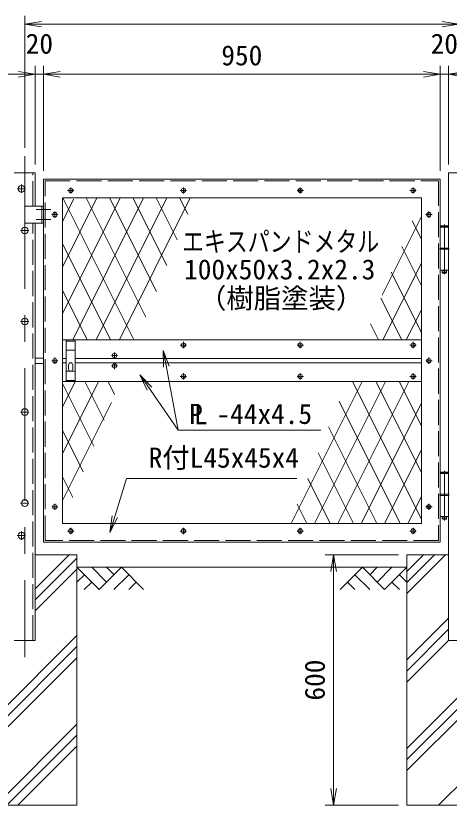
# Model space of a CAD drawing. Units: millimetres at full size. Extents: x -4200 to 4200, y -2970 to 2970.
# Drawn here: x -2648 to -1610, y -989 to 903 of the extents above; entities that cross this region are included whole.
import ezdxf
from ezdxf.enums import TextEntityAlignment as Align

# ---------------------------------------------------------------- set-up
doc = ezdxf.new("R2010")
doc.units = ezdxf.units.MM
doc.header["$LTSCALE"] = 10
doc.linetypes.add('DASHED', pattern=[7.5, 6, -1.5])
doc.linetypes.add('USER1', pattern=[50.8, 31.75, -6.35, 6.35, -6.35])
for name, color, linetype, lineweight in [('0-1_D-STR3', 3, 'Continuous', 13), ('0-2_D-BMK', 2, 'USER1', 13), ('0-3_D-STR1', 1, 'Continuous', 18), ('0-4_D-STR-TXT', 7, 'Continuous', 13), ('0-5_D-STR4', 7, 'Continuous', 18), ('0-6_D-BGD', 7, 'Continuous', 18), ('0-7_D-STR-DIM', 7, 'Continuous', 13), ('0-8_0', 7, 'Continuous', 18), ('0-9_D-DCR-HCH', 7, 'Continuous', 13), ('0-A_D-STR2', 7, 'Continuous', 13)]:
    doc.layers.add(name, color=color, linetype=linetype, lineweight=lineweight)
doc.styles.add('ＭＳ ゴシック', font='')
doc.styles.get('ＭＳ ゴシック').set_extended_font_data('MS Gothic')

# ---------------------------------------------------------------- blocks, each defined once
blk = doc.blocks.new('_Open')
at = {"layer": '0-8_0'}
blk.add_line((-10, 1.667), (0, 0), dxfattribs=at)
blk.add_lwpolyline([(-10, -1.667), (0, 0), (-10, 0)], dxfattribs=at)

msp = doc.modelspace()

# ---------------------------------------------------------------- linework, layer by layer
at = {"layer": '0-1_D-STR3'}
for p, q in [((-1968.37, 483.98), (-1969.9, 484)), ((-1967.45, 485.23), (-1968.37, 484.76)), ((-1967.45, 483.5), (-1968.37, 483.98)), ((-1967.43, 485.25), (-1966.94, 486.17)), ((-1967.43, 483.48), (-1966.94, 482.56)), ((-1966.91, 487.72), (-1966.94, 486.17)), ((-1966.91, 481.02), (-1966.94, 482.56)), ((-1966.15, 487.72), (-1966.91, 487.72)), ((-1966.18, 481.02), (-1966.91, 481.02)), ((-1966.18, 487.72), (-1966.15, 486.17)), ((-1966.18, 481.02), (-1966.15, 482.56)), ((-1965.66, 485.25), (-1966.15, 486.17)), ((-1965.66, 483.48), (-1966.15, 482.56)), ((-1965.64, 485.23), (-1964.72, 484.76)), ((-1965.64, 483.5), (-1964.72, 483.98)), ((-1964.72, 484.76), (-1963.2, 484.73)), ((-1964.72, 483.98), (-1963.2, 484)), ((-1963.2, 484.73), (-1963.2, 484)), ((-1963.2, 484.73), (-1963.2, 484)), ((-2626.55, 444.37), (-2626.55, 408.37)), ((-2581.55, 446.37), (-2624.55, 446.37)), ((-2581.55, 446.37), (-2581.55, 406.37)), ((-2581.55, 406.37), (-2624.55, 406.37)), ((-1631.05, 398.37), (-1630.05, 399.37)), ((-1631.05, 398.37), (-1631.05, 396.37)), ((-1631.05, 398.37), (-1612.05, 398.37)), ((-1613.05, 399.37), (-1630.05, 399.37)), ((-1613.05, 399.37), (-1612.05, 398.37)), ((-1612.05, 398.37), (-1612.05, 396.37)), ((-1611.85, 396.37), (-1631.25, 396.37)), ((-1631.25, 396.37), (-1631.25, 346.37)), ((-1611.85, 396.37), (-1611.85, 346.37)), ((-1611.05, 346.37), (-1632.05, 346.37)), ((-1632.05, 346.37), (-1632.05, 343.37)), ((-1611.05, 343.37), (-1632.05, 343.37)), ((-1631.25, 343.37), (-1631.25, 293.37)), ((-1611.85, 343.37), (-1611.85, 293.37)), ((-1611.05, 346.37), (-1611.05, 343.37)), ((-1611.85, 293.37), (-1631.25, 293.37)), ((-1626.55, 293.37), (-1626.55, 287.37)), ((-1625.55, 286.37), (-1626.55, 287.37)), ((-1617.55, 286.37), (-1625.55, 286.37)), ((-1616.55, 293.37), (-1616.55, 287.37)), ((-2527.55, 126.37), (-2527.55, 26.37)), ((-2505.55, 126.37), (-2505.55, 26.37)), ((-2601.55, 82.87), (-2581.55, 82.87)), ((-2601.55, 69.87), (-2581.55, 69.87)), ((-2521.55, 56.37), (-2521.55, 66.37)), ((-2511.55, 56.37), (-2511.55, 66.37)), ((-1611.85, -193.63), (-1631.25, -193.63)), ((-1631.25, -193.63), (-1631.25, -243.63)), ((-1631.05, -191.63), (-1630.05, -190.63)), ((-1631.05, -191.63), (-1631.05, -193.63)), ((-1631.05, -191.63), (-1612.05, -191.63)), ((-1613.05, -190.63), (-1630.05, -190.63)), ((-1613.05, -190.63), (-1612.05, -191.63)), ((-1612.05, -191.63), (-1612.05, -193.63)), ((-1611.85, -193.63), (-1611.85, -243.63)), ((-1611.05, -243.63), (-1632.05, -243.63)), ((-1632.05, -243.63), (-1632.05, -246.63)), ((-1611.05, -243.63), (-1611.05, -246.63)), ((-1611.05, -246.63), (-1632.05, -246.63)), ((-1631.25, -246.63), (-1631.25, -296.63)), ((-1611.85, -246.63), (-1611.85, -296.63)), ((-1660.37, -274.02), (-1661.9, -274)), ((-1659.45, -272.77), (-1660.37, -273.24)), ((-1659.45, -274.5), (-1660.37, -274.02)), ((-1659.43, -272.75), (-1658.94, -271.83)), ((-1659.43, -274.52), (-1658.94, -275.44)), ((-1658.91, -270.28), (-1658.94, -271.83)), ((-1658.91, -276.98), (-1658.94, -275.44)), ((-1658.15, -270.28), (-1658.91, -270.28)), ((-1658.18, -276.98), (-1658.91, -276.98)), ((-1658.18, -270.28), (-1658.15, -271.83)), ((-1658.18, -276.98), (-1658.15, -275.44)), ((-1657.66, -272.75), (-1658.15, -271.83)), ((-1657.66, -274.52), (-1658.15, -275.44)), ((-1657.64, -272.77), (-1656.72, -273.24)), ((-1657.64, -274.5), (-1656.72, -274.02)), ((-1656.72, -273.24), (-1655.2, -273.27)), ((-1656.72, -274.02), (-1655.2, -274)), ((-1655.2, -273.27), (-1655.2, -274)), ((-1655.2, -273.27), (-1655.2, -274)), ((-1611.85, -296.63), (-1631.25, -296.63)), ((-1626.55, -296.63), (-1626.55, -302.63)), ((-1625.55, -303.63), (-1626.55, -302.63)), ((-1616.55, -296.63), (-1616.55, -302.63)), ((-1617.55, -303.63), (-1625.55, -303.63))]:
    msp.add_line(p, q, dxfattribs=at)
at = {"layer": '0-1_D-STR3', "linetype": 'DASHED'}
for p, q in [((-2585.55, 446.37), (-2585.55, 406.37)), ((-2505.55, 123.37), (-2527.55, 123.37)), ((-2505.55, 101.37), (-2527.55, 101.37)), ((-2527.55, 51.37), (-2505.55, 51.37)), ((-2505.55, 29.37), (-2527.55, 29.37))]:
    msp.add_line(p, q, dxfattribs=at)
at = {"layer": '0-1_D-STR3'}
for points in [[(-1968.37, 484.76), (-1969.9, 484.73), (-1969.9, 484)], [(-1617.55, 286.37), (-1616.55, 287.37), (-1626.55, 287.37)], [(-1660.37, -273.24), (-1661.9, -273.27), (-1661.9, -274)], [(-1617.55, -303.63), (-1616.55, -302.63), (-1626.55, -302.63)]]:
    msp.add_lwpolyline(points, dxfattribs=at)
for centre, radius in [((-2634.55, 488.37), 8), ((-2516.55, 484.37), 5.25), ((-2246.55, 484.37), 5.25), ((-1966.55, 484.37), 5.25), ((-1696.55, 484.37), 5.25), ((-2554.55, 426.37), 5.25), ((-1658.55, 426.37), 5.25), ((-2626.55, 388.37), 8), ((-1621.55, 291.37), 2), ((-2626.55, 170.37), 8), ((-2246.55, 113.87), 5.25), ((-1966.55, 113.87), 5.25), ((-1696.55, 113.87), 5.25), ((-2554.55, 76.37), 5.25), ((-2411.55, 88.87), 5.25), ((-1658.55, 76.37), 5.25), ((-2411.55, 63.87), 5.25), ((-2246.55, 38.87), 5.25), ((-1966.55, 38.87), 5.25), ((-1696.55, 38.87), 5.25), ((-2626.55, -46.63), 8), ((-2626.55, -264.63), 8), ((-2554.55, -273.63), 5.25), ((-1658.55, -273.63), 5.25), ((-1621.55, -298.63), 2), ((-2634.55, -342.63), 8), ((-2516.55, -331.63), 5.25), ((-2246.55, -331.63), 5.25), ((-1966.55, -331.63), 5.25), ((-1696.55, -331.63), 5.25)]:
    msp.add_circle(centre, radius, dxfattribs=at)
for centre, radius, start, end in [((-2624.55, 444.37), 2, 90, 180), ((-2624.55, 408.37), 2, 180, 270), ((-2516.55, 66.37), 5, 0.00035, 180.00001), ((-2516.55, 56.37), 5, 180.00002, 0.00001)]:
    msp.add_arc(centre, radius, start, end, dxfattribs=at)
at = {"layer": '0-2_D-BMK'}
for p, q in [((-2626.55, 566.37), (-2626.55, -633.63)), ((-2634.55, 498.37), (-2634.55, 478.37)), ((-2516.55, 491.81), (-2516.55, 476.93)), ((-2246.55, 491.81), (-2246.55, 476.93)), ((-1966.55, 491.81), (-1966.55, 476.93)), ((-1696.55, 491.81), (-1696.55, 476.93)), ((-2644.55, 488.37), (-2624.55, 488.37)), ((-2509.11, 484.37), (-2523.99, 484.37)), ((-2239.11, 484.37), (-2253.99, 484.37)), ((-1959.11, 484.37), (-1973.99, 484.37)), ((-1689.11, 484.37), (-1703.99, 484.37)), ((-2599.15, 438.37), (-2563.95, 438.37)), ((-2547.11, 426.37), (-2561.99, 426.37)), ((-2554.55, 433.81), (-2554.55, 418.93)), ((-1651.11, 426.37), (-1665.99, 426.37)), ((-1658.55, 433.81), (-1658.55, 418.93)), ((-2599.15, 414.37), (-2563.95, 414.37)), ((-1621.55, 402.77), (-1621.55, 283.61)), ((-2636.55, 388.37), (-2616.55, 388.37)), ((-2636.55, 170.37), (-2616.55, 170.37)), ((-2239.11, 113.87), (-2253.99, 113.87)), ((-2246.55, 121.31), (-2246.55, 106.43)), ((-1959.11, 113.87), (-1973.99, 113.87)), ((-1966.55, 121.31), (-1966.55, 106.43)), ((-1689.11, 113.87), (-1703.99, 113.87)), ((-1696.55, 121.31), (-1696.55, 106.43)), ((-2411.55, 96.31), (-2411.55, 81.43)), ((-2547.11, 76.37), (-2561.99, 76.37)), ((-2554.55, 83.81), (-2554.55, 68.93)), ((-2404.11, 88.87), (-2418.99, 88.87)), ((-1651.11, 76.37), (-1665.99, 76.37)), ((-1658.55, 83.81), (-1658.55, 68.93)), ((-2404.11, 63.87), (-2418.99, 63.87)), ((-2411.55, 71.31), (-2411.55, 56.43)), ((-2239.11, 38.87), (-2253.99, 38.87)), ((-2246.55, 46.31), (-2246.55, 31.43)), ((-1959.11, 38.87), (-1973.99, 38.87)), ((-1966.55, 46.31), (-1966.55, 31.43)), ((-1689.11, 38.87), (-1703.99, 38.87)), ((-1696.55, 46.31), (-1696.55, 31.43)), ((-2636.55, -46.63), (-2616.55, -46.63)), ((-1621.55, -187.23), (-1621.55, -306.39)), ((-2636.55, -264.63), (-2616.55, -264.63)), ((-2547.11, -273.63), (-2561.99, -273.63)), ((-2554.55, -266.19), (-2554.55, -281.07)), ((-1651.11, -273.63), (-1665.99, -273.63)), ((-1658.55, -266.19), (-1658.55, -281.07)), ((-2634.55, -332.63), (-2634.55, -352.63)), ((-2509.11, -331.63), (-2523.99, -331.63)), ((-2516.55, -324.19), (-2516.55, -339.07)), ((-2239.11, -331.63), (-2253.99, -331.63)), ((-2246.55, -324.19), (-2246.55, -339.07)), ((-1959.11, -331.63), (-1973.99, -331.63)), ((-1966.55, -324.19), (-1966.55, -339.07)), ((-1689.11, -331.63), (-1703.99, -331.63)), ((-1696.55, -324.19), (-1696.55, -339.07)), ((-2644.55, -342.63), (-2624.55, -342.63))]:
    msp.add_line(p, q, dxfattribs=at)
at = {"layer": '0-3_D-STR1'}
for p, q in [((-2601.55, 526.37), (-2651.55, 526.37)), ((-2601.55, 446.37), (-2601.55, 526.37)), ((-2536.55, 466.37), (-1676.55, 466.37)), ((-2536.55, -313.63), (-2536.55, 466.37)), ((-1676.55, 466.37), (-1676.55, -313.63)), ((-2601.55, -593.63), (-2601.55, 406.37)), ((-1676.55, 126.37), (-2536.55, 126.37)), ((-2527.54, 81.37), (-2536.55, 81.37)), ((-1676.55, 81.37), (-2505.54, 81.37)), ((-2527.54, 71.37), (-2536.55, 71.37)), ((-1676.55, 71.37), (-2505.54, 71.37)), ((-1676.55, 26.37), (-2536.55, 26.37)), ((-1676.55, -313.63), (-2536.55, -313.63)), ((-2536.55, -313.63), (-1676.55, -313.63)), ((-2651.55, -593.63), (-2601.55, -593.63))]:
    msp.add_line(p, q, dxfattribs=at)
at = {"layer": '0-3_D-STR1', "linetype": 'DASHED'}
for p, q in [((-2607.55, 446.37), (-2607.55, 526.37)), ((-2577.55, -354.63), (-2577.55, 507.37)), ((-2607.55, -593.63), (-2607.55, 406.37)), ((-1635.55, -354.63), (-2577.55, -354.63))]:
    msp.add_line(p, q, dxfattribs=at)
at = {"layer": '0-3_D-STR1'}
for points in [[(-1631.55, 511.37), (-1631.55, -358.63), (-2581.55, -358.63), (-2581.55, 511.37)], [(-1561.55, -593.63), (-1611.55, -593.63), (-1611.55, 526.37), (-1561.55, 526.37)]]:
    msp.add_lwpolyline(points, close=True, dxfattribs=at)
at = {"layer": '0-3_D-STR1', "linetype": 'DASHED'}
msp.add_lwpolyline([(-2577.55, 507.37), (-1635.55, 507.37), (-1635.55, -354.63)], dxfattribs=at)
at = {"layer": '0-4_D-STR-TXT'}
msp.add_line((-2258.79, -89.62), (-2294.42, 99.13), dxfattribs=at)
for points in [[(-1917.76, -89.62), (-2258.79, -89.62), (-2349.57, 40.67)], [(-1974.74, -205.9), (-2382.77, -205.9), (-2422.39, -333.4)]]:
    msp.add_lwpolyline(points, dxfattribs=at)
at = {"layer": '0-5_D-STR4'}
for p, q in [((-2601.55, -388.63), (-2501.55, -388.63)), ((-2501.55, -388.63), (-2501.55, -988.63)), ((-1711.55, -388.63), (-1711.55, -988.63)), ((-1711.55, -388.63), (-1611.55, -388.63)), ((-1711.55, -988.63), (-1461.55, -988.63))]:
    msp.add_line(p, q, dxfattribs=at)
msp.add_lwpolyline([(-2751.55, -388.63), (-2751.55, -988.63), (-2501.55, -988.63)], dxfattribs=at)
at = {"layer": '0-6_D-BGD'}
msp.add_line((-2501.55, -418.63), (-1711.55, -418.63), dxfattribs=at)
at = {"layer": '0-7_D-STR-DIM'}
for p, q in [((-2626.55, 586.37), (-2626.55, 902.86)), ((-2626.55, 882.86), (-1586.55, 882.86)), ((-2601.55, 546.37), (-2601.55, 782.86)), ((-2581.55, 531.37), (-2581.55, 782.86)), ((-2581.55, 531.37), (-2581.55, 782.86)), ((-1631.55, 531.37), (-1631.55, 782.86)), ((-1631.55, 531.37), (-1631.55, 782.86)), ((-1611.55, 546.37), (-1611.55, 782.86)), ((-2641.55, 762.86), (-2681.55, 762.86)), ((-2581.55, 762.86), (-2601.55, 762.86)), ((-1631.55, 762.86), (-2581.55, 762.86)), ((-2541.55, 762.86), (-2501.55, 762.86)), ((-1671.55, 762.86), (-1711.55, 762.86)), ((-1611.55, 762.86), (-1631.55, 762.86)), ((-1731.55, -388.63), (-1906.76, -388.63)), ((-1886.76, -388.63), (-1886.76, -988.63)), ((-1731.55, -988.63), (-1906.76, -988.63))]:
    msp.add_line(p, q, dxfattribs=at)
at = {"layer": '0-9_D-DCR-HCH'}
for p, q in [((-2601.55, -469.98), (-2520.19, -388.63)), ((-2601.55, -496.5), (-2501.55, -396.5)), ((-1711.55, -481.55), (-1618.63, -388.63)), ((-1711.55, -455.03), (-1645.15, -388.63)), ((-1711.55, -428.51), (-1671.67, -388.63)), ((-2601.55, -523.02), (-2501.55, -423.02)), ((-2448.33, -471.84), (-2501.55, -418.63)), ((-2430.6, -454.11), (-2466.07, -418.63)), ((-2395.12, -418.63), (-2448.33, -471.84)), ((-2412.77, -436.46), (-2430.6, -418.63)), ((-2395.12, -418.63), (-2341.91, -471.84)), ((-1817.97, -418.63), (-1871.18, -471.84)), ((-1817.97, -418.63), (-1764.76, -471.84)), ((-1800.23, -436.37), (-1782.5, -418.63)), ((-1782.5, -454.11), (-1747.02, -418.63)), ((-1764.76, -471.84), (-1711.55, -418.63)), ((-2483.81, -436.37), (-2501.55, -454.03)), ((-2377.38, -436.37), (-2413.02, -471.84)), ((-1835.71, -436.37), (-1800.07, -471.84)), ((-1729.28, -436.37), (-1711.55, -454.03)), ((-2466.07, -454.11), (-2483.89, -471.84)), ((-2359.65, -454.11), (-2377.47, -471.84)), ((-1853.44, -454.11), (-1835.63, -471.84)), ((-1747.02, -454.11), (-1729.2, -471.84)), ((-1711.55, -640.64), (-1611.55, -540.64)), ((-1711.55, -667.16), (-1611.55, -567.16)), ((-2751.55, -832.12), (-2501.55, -582.12)), ((-1711.55, -693.68), (-1611.5, -593.63)), ((-1711.55, -852.78), (-1461.55, -602.78)), ((-2751.55, -858.63), (-2501.55, -608.63)), ((-2751.55, -885.15), (-2501.55, -635.15)), ((-1711.55, -879.29), (-1461.55, -629.29)), ((-1711.55, -905.81), (-1461.55, -655.81)), ((-2695.93, -988.63), (-2501.55, -794.25)), ((-2669.41, -988.63), (-2501.55, -820.77)), ((-1635.27, -988.63), (-1461.55, -814.91)), ((-2642.9, -988.63), (-2501.55, -847.28))]:
    msp.add_line(p, q, dxfattribs=at)
at = {"layer": '0-A_D-STR2'}
for p, q in [((-2453.61, 466.37), (-2536.55, 300.5)), ((-2397.71, 466.37), (-2536.55, 188.7)), ((-2509.51, 463.37), (-2536.55, 409.31)), ((-2365.09, 126.37), (-2535.09, 466.37)), ((-2341.81, 466.37), (-2511.81, 126.37)), ((-2336.36, 180.72), (-2479.19, 466.37)), ((-2285.91, 466.37), (-2455.91, 126.37)), ((-2311.35, 242.49), (-2423.29, 466.37)), ((-2230.01, 466.37), (-2400.01, 126.37)), ((-2286.33, 304.26), (-2367.38, 466.37)), ((-2261.32, 366.03), (-2311.48, 466.37)), ((-2236.3, 427.81), (-2255.58, 466.37)), ((-1676.55, 422.11), (-1770.82, 233.55)), ((-1676.55, 367.67), (-1698.63, 411.84)), ((-2420.99, 126.37), (-2536.55, 357.48)), ((-1676.55, 255.87), (-1723.64, 350.06)), ((-1676.55, 310.31), (-1768.51, 126.37)), ((-1676.55, 144.07), (-1748.66, 288.29)), ((-2476.89, 126.37), (-2536.55, 245.68)), ((-1723.6, 126.37), (-1773.67, 226.52)), ((-1676.55, 198.5), (-1712.61, 126.37)), ((-1779.5, 126.37), (-1798.69, 164.75)), ((-2450.01, 26.37), (-2536.55, -146.71)), ((-2505.91, 26.37), (-2536.55, -34.91)), ((-2461.44, -128.15), (-2536.55, 22.07)), ((-2436.42, -66.38), (-2482.79, 26.37)), ((-2411.41, -4.6), (-2426.89, 26.37)), ((-1818.51, 26.37), (-1988.51, -313.63)), ((-1762.61, 26.37), (-1932.61, -313.63)), ((-1706.71, 26.37), (-1876.71, -313.63)), ((-1676.55, -303.14), (-1841.3, 26.37)), ((-1676.55, -191.34), (-1785.4, 26.37)), ((-1676.55, -79.54), (-1729.5, 26.37)), ((-2419.14, -23.7), (-2536.55, -258.52)), ((-1727.2, -313.63), (-1873.73, -20.57)), ((-1676.55, -25.11), (-1820.81, -313.63)), ((-2486.45, -189.92), (-2536.55, -89.73)), ((-1783.11, -313.63), (-1898.75, -82.35)), ((-1839.01, -313.63), (-1923.76, -144.12)), ((-1676.55, -136.91), (-1764.91, -313.63)), ((-2511.47, -251.7), (-2536.55, -201.54)), ((-1894.91, -313.63), (-1948.78, -205.9)), ((-1676.55, -248.71), (-1709.01, -313.63)), ((-1950.81, -313.63), (-1973.79, -267.67))]:
    msp.add_line(p, q, dxfattribs=at)

# ---------------------------------------------------------------- block references
at = {"layer": '0-4_D-STR-TXT', "xscale": 4, "yscale": 4}
for p, rotation in [((-2294.79, 101.09), 100.69123), ((-2350.72, 42.31), 124.86903), ((-2422.98, -335.31), 252.73639)]:
    msp.add_blockref('_Open', p, dxfattribs=dict(at, rotation=rotation))
at = {"layer": '0-7_D-STR-DIM', "xscale": 4, "yscale": 4}
for p, rotation in [((-2626.55, 882.86), 180), ((-2581.55, 762.86), 180), ((-2581.55, 762.86), 180), ((-1611.55, 762.86), 180), ((-1886.76, -388.63), 90), ((-1886.76, -988.63), 270)]:
    msp.add_blockref('_Open', p, dxfattribs=dict(at, rotation=rotation))
for p in [(-1586.55, 882.86), (-2601.55, 762.86), (-1631.55, 762.86), (-1631.55, 762.86)]:
    msp.add_blockref('_Open', p, dxfattribs=at)

# ---------------------------------------------------------------- texts
at = {"layer": '0-4_D-STR-TXT', "style": 'ＭＳ ゴシック', "width": 0.8}
msp.add_text('エキスパンドメタル', height=48.09, dxfattribs=at).set_placement((-2249.92, 323.33), align=Align.BOTTOM_LEFT)
at = {"layer": '0-4_D-STR-TXT', "style": 'ＭＳ ゴシック'}
for s, p in [('100x50x3.2x2.3', (-2244.92, 256.82)), ('（樹脂塗装）', (-2209.36, 187.63)), ('P -44x4.5', (-2232.73, -89.52)), ('L', (-2221.4, -90.15)), ('R付L45x45x4', (-2329.81, -194.33))]:
    msp.add_text(s, height=48.09, dxfattribs=at).set_placement(p, align=Align.BOTTOM_LEFT)
at = {"layer": '0-7_D-STR-DIM', "style": 'ＭＳ ゴシック'}
for s, p in [('20', (-2624.3, 797.61)), ('20', (-1654.3, 797.61)), ('950', (-2155.68, 769.61))]:
    msp.add_text(s, height=48.09, dxfattribs=at).set_placement(p, align=Align.BOTTOM_LEFT)
msp.add_text('600', height=48.09, rotation=90, dxfattribs=at).set_placement((-1893.51, -737.9), align=Align.BOTTOM_LEFT)

doc.saveas('drawing.dxf')
